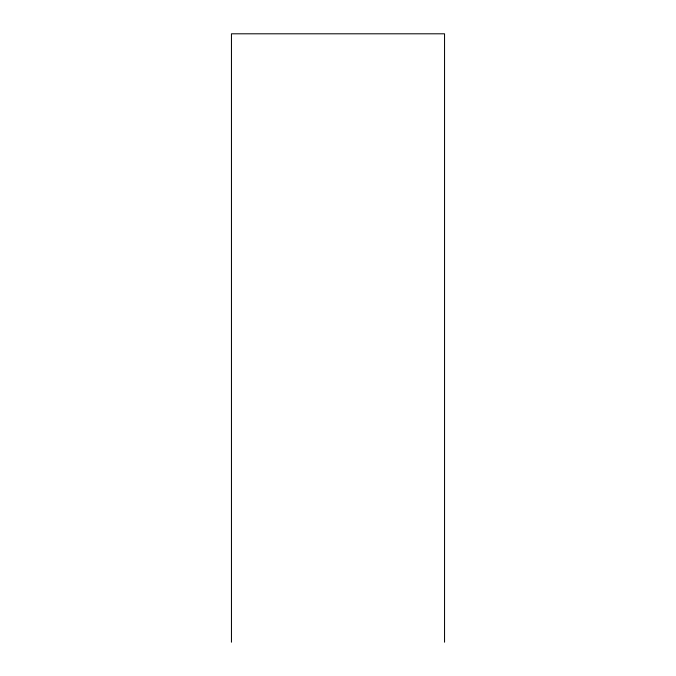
<?xml version="1.0" encoding="UTF-8"?>
<svg xmlns="http://www.w3.org/2000/svg" width="676" height="676" viewBox="0 0 676 676"><rect width="100%" height="100%" fill="white"/><g stroke="black" fill="none" stroke-linecap="round" stroke-linejoin="round"><path stroke-width="1.01" d="M444.546 642.2L444.546 33.8L231.454 33.8L231.454 642.2"/></g></svg>
